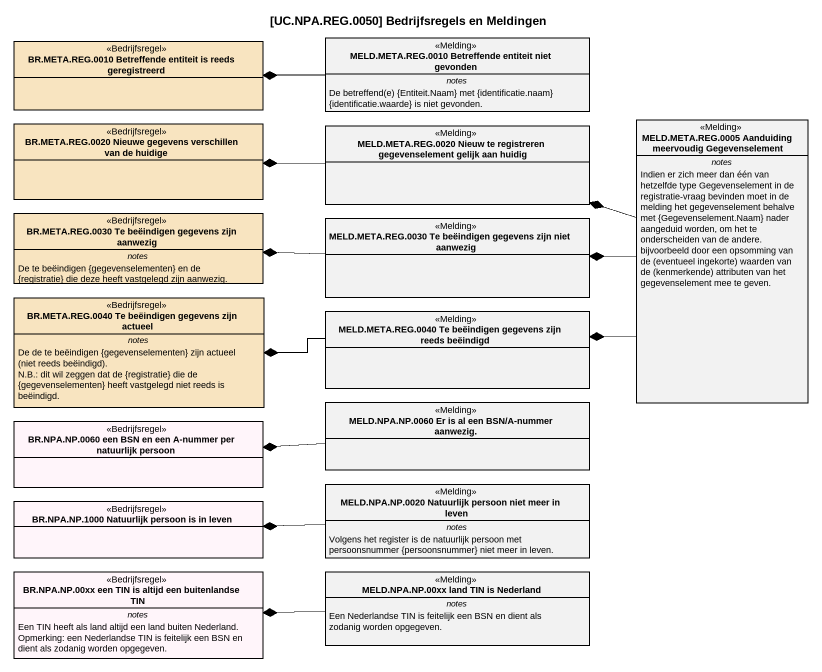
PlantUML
@startuml
title [UC.NPA.REG.0050] Bedrijfsregels en Meldingen
hide circle
hide empty members
class "BR.META.REG.0010 Betreffende entiteit is reeds geregistreerd" as BR_META_REG_0010 <<Bedrijfsregel>> #F8E4C0
class "MELD.META.REG.0010 Betreffende entiteit niet gevonden" as MELD_META_REG_0010 <<Melding>> {
  -- notes --
  {field} De betreffend(e) {Entiteit.Naam} met {identificatie.naam} {identificatie.waarde} is niet gevonden.
}
class "MELD.META.REG.0005 Aanduiding meervoudig Gegevenselement" as MELD_META_REG_0005 <<Melding>> {
  -- notes --
  Indien er zich meer dan één van hetzelfde type Gegevenselement in de registratie-vraag bevinden moet in de melding het gegevenselement behalve met {Gegevenselement.Naam} nader aangeduid worden, om het te onderscheiden van de andere.
  {field} bijvoorbeeld door een opsomming van de (eventueel ingekorte) waarden van de (kenmerkende) attributen van het gegevenselement mee te geven.
}
class "BR.META.REG.0020 Nieuwe gegevens verschillen van de huidige" as BR_META_REG_0020_Nieuwe <<Bedrijfsregel>> #F8E4C0
class "MELD.META.REG.0020 Nieuw te registreren gegevenselement gelijk aan huidig" as MELD_META_REG_0020_Nieuw_te <<Melding>>
class "BR.META.REG.0030 Te beëindigen gegevens zijn aanwezig" as BR_META_REG_0030_Te <<Bedrijfsregel>> #F8E4C0 {
  -- notes --
  De te beëindigen {gegevenselementen} en de {registratie} die deze heeft vastgelegd zijn aanwezig.
}
class "MELD.META.REG.0030 Te beëindigen gegevens zijn niet aanwezig" as MELD_META_REG_0030_Te <<Melding>>
class "BR.META.REG.0040 Te beëindigen gegevens zijn actueel" as BR_META_REG_0040_Te <<Bedrijfsregel>> #F8E4C0 {
  -- notes --
  {field} De de te beëindigen {gegevenselementen} zijn actueel (niet reeds beëindigd).
  N.B.: dit wil zeggen dat de {registratie} die de {gegevenselementen} heeft vastgelegd niet reeds is beëindigd.
}
class "MELD.META.REG.0040 Te beëindigen gegevens zijn reeds beëindigd" as MELD_META_REG_0040_Te <<Melding>>
class "BR.NPA.NP.0060 een BSN en een A-nummer per natuurlijk persoon" as BR_NPA_NP_0060_een_BSN_en <<Bedrijfsregel>> #FFF5FA
class "MELD.NPA.NP.0060 Er is al een BSN/A-nummer aanwezig." as MELD_NPA_NP_0060_Er_is_al <<Melding>>
class "BR.NPA.NP.1000 Natuurlijk persoon is in leven" as BR_NPA_NP_1000_Natuurlijk <<Bedrijfsregel>> #FFF5FA
class "MELD.NPA.NP.0020 Natuurlijk persoon niet meer in leven" as MELD_NPA_NP_0020_Natuurlijk <<Melding>> {
  -- notes --
  Volgens het register is de natuurlijk persoon met persoonsnummer {persoonsnummer} niet meer in leven.
}
class "BR.NPA.NP.00xx een TIN is altijd een buitenlandse TIN" as BR_NPA_NP_00xx_een_TIN_is <<Bedrijfsregel>> #FFF5FA {
  -- notes --
  Een TIN heeft als land altijd een land buiten Nederland.
  Opmerking: een Nederlandse TIN is feitelijk een BSN en dient als zodanig worden opgegeven.
}
class "MELD.NPA.NP.00xx land TIN is Nederland" as MELD_NPA_NP_00xx_land_TIN <<Melding>> {
  -- notes --
  Een Nederlandse TIN is feitelijk een BSN en dient als zodanig worden opgegeven.
}
MELD_META_REG_0010 -left-* BR_META_REG_0010
MELD_META_REG_0005 -left-* MELD_META_REG_0020_Nieuw_te
MELD_META_REG_0005 -left-* MELD_META_REG_0030_Te
MELD_META_REG_0005 -left-* MELD_META_REG_0040_Te
MELD_META_REG_0020_Nieuw_te -left-* BR_META_REG_0020_Nieuwe
MELD_META_REG_0030_Te -left-* BR_META_REG_0030_Te
MELD_META_REG_0040_Te -left-* BR_META_REG_0040_Te
MELD_NPA_NP_0060_Er_is_al -left-* BR_NPA_NP_0060_een_BSN_en
MELD_NPA_NP_0020_Natuurlijk -left-* BR_NPA_NP_1000_Natuurlijk
MELD_NPA_NP_00xx_land_TIN -left-* BR_NPA_NP_00xx_een_TIN_is
@enduml
